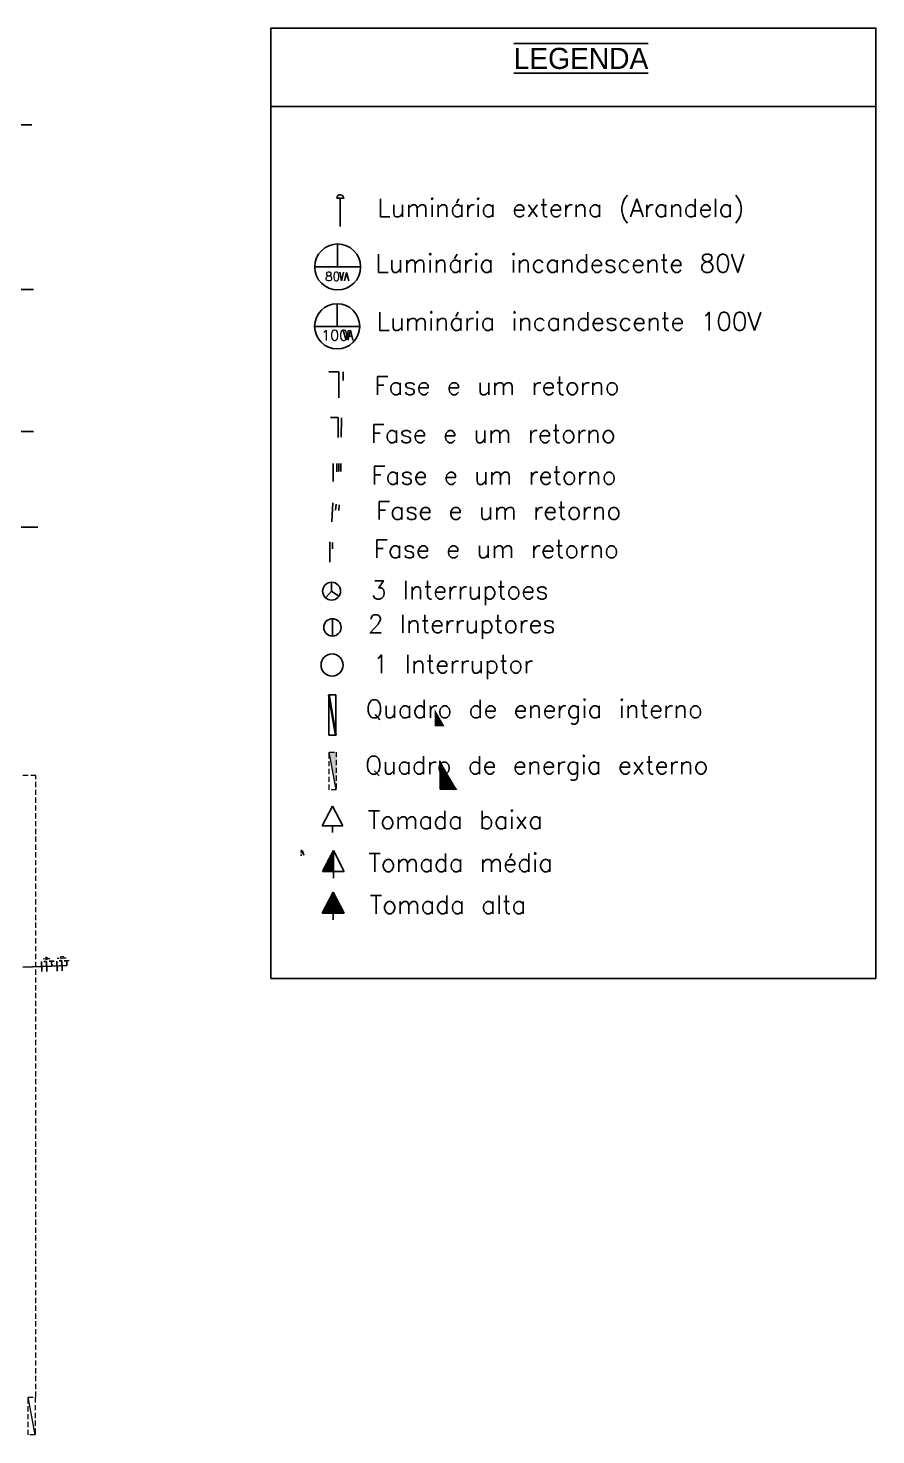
# Model space of a CAD drawing. Extents: x 15 to 36091, y -61 to 20359.
# Drawn here: x 24012 to 36091, y -61 to 19983 of the extents above; entities that cross this region are included whole.
import ezdxf
from ezdxf.enums import TextEntityAlignment as Align

# ---------------------------------------------------------------- set-up
doc = ezdxf.new("R2010")
doc.units = 0
doc.header["$LTSCALE"] = 297
doc.header["$MEASUREMENT"] = 0
doc.linetypes.add('DASHED2', pattern=[0.375, 0.25, -0.125])
doc.linetypes.add('HIDDEN', pattern=[0.375, 0.25, -0.125])
doc.layers.get('0').update_dxf_attribs({"linetype": 'CONTINUOUS'})
doc.layers.add('circuito1', color=211, linetype='DASHED2', lineweight=20)
doc.layers.add('circuito2', color=10, linetype='CONTINUOUS', lineweight=30)
for name, color, linetype in [('CIRCUITOS', 7, 'CONTINUOUS'), ('QUADROS', 1, 'CONTINUOUS'), ('tomadas1', 250, 'CONTINUOUS')]:
    doc.layers.add(name, color=color, linetype=linetype)
doc.styles.get("Standard").update_dxf_attribs({"font": 'txt.shx'})
doc.styles.add('TXT', font='txt')

# ---------------------------------------------------------------- blocks, each defined once
blk = doc.blocks.new('A$C657a848f')
for p, q in [((147, 368), (0, 368)), ((147, 0), (147, 368)), ((208, 368), (208, 243))]:
    blk.add_line(p, q)
blk = doc.blocks.new('A$C53cb271b')
at = {"layer": 'circuito1'}
for p, q in [((0, 537), (101, 537)), ((0, 0), (0, 537)), ((101, 537), (101, 0)), ((101, 0), (0, 0))]:
    blk.add_line(p, q, dxfattribs=at)
blk = doc.blocks.new('FASE_NEUTRO_TERRA')
for p, q in [((-0.15, -0.15), (-0.15, 0.15)), ((0, 0.15), (-0.08, 0.15)), ((0, -0.15), (0, 0.15)), ((0.15, 0.15), (0.075, 0.15)), ((0.15, 0), (0.15, 0.15)), ((0.15, 0.15), (0.225, 0.15))]:
    blk.add_line(p, q)
blk.add_attdef('FNT', text='', height=0.075).set_placement((0, 0.202), align=Align.CENTER)
blk = doc.blocks.new('A$Ce5f4a9b8')
for p, q in [((321, 321), (321, 642)), ((321, 321), (0, 321)), ((0, 321), (642, 321)), ((642, 321), (321, 321))]:
    blk.add_line(p, q)
at = {"linetype": 'ByBlock'}
for p, q in [((449, 122), (406, 266)), ((449, 122), (482, 266)), ((475, 122), (509, 266)), ((509, 266), (546, 122)), ((489, 181), (531, 182))]:
    blk.add_line(p, q, dxfattribs=at)
blk.add_circle((321, 321), 321)
blk.add_text('100', height=148.2).set_placement((95, 120))
blk = doc.blocks.new('A$Ca9da0aac')
for p, q in [((0, 108), (257, 108)), ((140, 57), (255, 57)), ((142, 24), (256, 24)), ((145, 0), (256, 0))]:
    blk.add_line(p, q)
blk = doc.blocks.new('A$C7d9de176')
for p, q in [((288, 740), (0, 740)), ((288, 0), (288, 740)), ((410, 740), (410, 19))]:
    blk.add_line(p, q)
blk = doc.blocks.new('A$C7866854b')
for p, q in [((48, 51), (48, 101)), ((48, 51), (451, 51)), ((48, 51), (48, 0)), ((48, 0), (48, 51))]:
    blk.add_line(p, q)
blk.add_arc((50, 50), 50.4, 87.7009, 267.7009)
blk = doc.blocks.new('A$C4cfb3c52')
for p, q in [((31, 150), (69, 105)), ((55, 166), (92, 125)), ((126, 0), (0, 134))]:
    blk.add_line(p, q)
blk = doc.blocks.new('A$Cb19ffdc2')
for p, q in [((327, 327), (327, 654)), ((327, 327), (0, 327)), ((0, 327), (654, 327))]:
    blk.add_line(p, q)
at = {"linetype": 'ByBlock'}
for p, q in [((357, 252), (383, 127)), ((383, 127), (412, 252)), ((423, 127), (454, 247)), ((454, 247), (485, 129)), ((438, 187), (469, 188))]:
    blk.add_line(p, q, dxfattribs=at)
blk.add_circle((327, 327), 327)
at = {"insert": (148, 252), "char_height": 124.6, "attachment_point": 1}
blk.add_mtext_dynamic_manual_height_columns('80', width=157.25, gutter_width=623, heights=[0], dxfattribs=at)
blk = doc.blocks.new('A$Cf313478f')
for p, q in [((0, 0), (179, 103)), ((186, 77), (128, 45))]:
    blk.add_line(p, q)
blk = doc.blocks.new('A$C8bd6be3f')
for p, q in [((146, 146), (146, 291)), ((146, 146), (57, 47)), ((146, 146), (146, 146)), ((146, 146), (146, 146)), ((146, 146), (146, 146)), ((146, 146), (146, 146)), ((146, 146), (146, 146)), ((146, 146), (146, 146)), ((146, 146), (146, 146)), ((146, 146), (146, 146)), ((146, 146), (146, 146)), ((146, 146), (146, 146)), ((146, 146), (146, 146)), ((146, 146), (146, 146)), ((146, 146), (146, 146)), ((146, 146), (146, 146)), ((146, 146), (146, 146)), ((146, 146), (146, 146)), ((146, 146), (146, 146)), ((146, 146), (146, 146)), ((146, 146), (146, 146)), ((146, 146), (146, 146)), ((146, 146), (261, 65)), ((291, 146), (291, 146)), ((291, 146), (291, 146))]:
    blk.add_line(p, q)
blk.add_circle((146, 146), 146)
blk = doc.blocks.new('A$C8605a424')
blk.add_line((124, 249), (124, 0))
blk.add_circle((124, 124), 124)
blk = doc.blocks.new('tomada1')
at = {"layer": 'tomadas1', "color": 0, "linetype": 'ByBlock'}
for p, q in [((22645.9, 839.1), (22700.9, 944.8)), ((22755.9, 839.1), (22700.9, 944.8)), ((22700.9, 944.8), (22700.9, 839.1)), ((22700.9, 839.1), (22645.9, 839.1)), ((22700.9, 805.3), (22700.9, 839.1)), ((22700.9, 839.1), (22755.9, 839.1))]:
    blk.add_line(p, q, dxfattribs=at)
at = {"layer": 'tomadas1', "linetype": 'ByBlock'}
for p, q in [((22700.9, 923.6), (22672, 889.3)), ((22677.8, 900.6), (22700.9, 927.3)), ((22700.9, 933.4), (22684.7, 913.8)), ((22684.7, 913.8), (22690, 923.9)), ((22690, 923.9), (22700.9, 936.9)), ((22700.9, 939.5), (22696.1, 935.6)), ((22700.9, 936.9), (22700.9, 939.5)), ((22700.9, 927.3), (22700.9, 933.4)), ((22700.9, 916.7), (22700.9, 923.6)), ((22648.9, 839.1), (22700.9, 891.9)), ((22700.9, 897.5), (22651, 849)), ((22651, 849), (22655.2, 857)), ((22700.9, 886.9), (22652.5, 839.1)), ((22655.2, 857), (22700.9, 904.7)), ((22657.1, 839.1), (22700.9, 881.2)), ((22700.9, 910.5), (22661.6, 869.3)), ((22661.6, 869.3), (22666.6, 879)), ((22700.9, 876.1), (22662.5, 839.1)), ((22666, 839.1), (22700.9, 870.4)), ((22666.6, 879), (22700.9, 916.7)), ((22700.9, 865.7), (22671.9, 839.1)), ((22672, 889.3), (22677.8, 900.6)), ((22676.7, 839.1), (22700.9, 860.6)), ((22700.9, 855.6), (22682.9, 839.1)), ((22700.9, 904.7), (22700.9, 910.5)), ((22700.9, 891.9), (22700.9, 897.5)), ((22700.9, 881.2), (22700.9, 886.9)), ((22700.9, 870.4), (22700.9, 876.1)), ((22700.9, 860.6), (22700.9, 865.7)), ((22700.9, 847.2), (22700.9, 855.6)), ((22652.5, 839.1), (22648.9, 839.1)), ((22662.5, 839.1), (22657.1, 839.1)), ((22671.9, 839.1), (22666, 839.1)), ((22682.9, 839.1), (22676.7, 839.1)), ((22691, 839.1), (22700.9, 847.2))]:
    blk.add_line(p, q, dxfattribs=at)
blk = doc.blocks.new('tomada')
at = {"layer": 'tomadas1', "color": 0, "linetype": 'ByBlock'}
for p, q in [((22843.5, 813.9), (22889.6, 902.4)), ((22935.7, 813.9), (22889.6, 902.4)), ((22889.6, 813.9), (22843.5, 813.9)), ((22889.6, 785.5), (22889.6, 813.9)), ((22889.6, 813.9), (22935.7, 813.9))]:
    blk.add_line(p, q, dxfattribs=at)
blk = doc.blocks.new('tomada2')
at = {"layer": 'tomadas1', "linetype": 'ByBlock'}
for p, q in [((29391, 9636), (29327, 9710)), ((29327, 9700), (29406, 9606)), ((29421, 9577), (29327, 9680)), ((29327, 9663), (29438, 9546)), ((29453, 9516), (29327, 9646)), ((29327, 9646), (29327, 9626)), ((29327, 9626), (29466, 9492)), ((29371, 9674), (29391, 9636)), ((29468, 9461), (29327, 9610)), ((29327, 9610), (29327, 9596)), ((29327, 9596), (29451, 9461)), ((29431, 9461), (29327, 9580)), ((29327, 9580), (29327, 9566)), ((29327, 9566), (29416, 9461)), ((29394, 9461), (29327, 9549)), ((29327, 9549), (29327, 9536)), ((29327, 9536), (29374, 9461)), ((29361, 9461), (29327, 9508)), ((29327, 9508), (29327, 9484)), ((29327, 9484), (29348, 9461)), ((29374, 9461), (29361, 9461)), ((29416, 9461), (29394, 9461)), ((29406, 9606), (29421, 9577)), ((29451, 9461), (29431, 9461)), ((29438, 9546), (29453, 9516)), ((29466, 9492), (29482, 9461)), ((29482, 9461), (29468, 9461))]:
    blk.add_line(p, q, dxfattribs=at)
at = {"layer": 'tomadas1', "linetype": 'ByBlock', "xscale": 2.823590415479828, "yscale": 2.823590415479828, "zscale": 2.823590415479828}
blk.add_blockref('tomada1', (-34771, 7092), dxfattribs=at)

msp = doc.modelspace()

# ---------------------------------------------------------------- hatches: boundary and pattern name
at = {"linetype": 'ByBlock', "true_color": 0x000000}
h = msp.add_hatch(color=18, dxfattribs=at)
h.dxf.hatch_style = 1
h.paths.add_polyline_path([(29806, 10276), (29804, 10036), (29945, 10036)])
h = msp.add_hatch(color=18, dxfattribs=at)
h.dxf.hatch_style = 1
h.paths.add_polyline_path([(29806, 10276), (29804, 10036), (29945, 10036)])
h = msp.add_hatch(color=18, dxfattribs=at)
h.dxf.hatch_style = 1
h.paths.add_polyline_path([(29806, 10276), (29804, 10036), (29945, 10036)])
at = {"linetype": 'ByBlock', "true_color": 0xffffff}
h = msp.add_hatch(color=7, dxfattribs=at)
h.dxf.hatch_style = 1
h.paths.add_polyline_path([(29806, 10276), (29804, 10036), (29945, 10036)])
at = {"linetype": 'ByBlock'}
h = msp.add_hatch(dxfattribs=at)
h.set_pattern_fill('ANSI32', color=256)
h.paths.add_polyline_path([(29877, 9541), (29877, 9136), (30115, 9136)])
at = {"layer": 'circuito1', "linetype": 'ByBlock', "true_color": 0xffffff, "transparency": 33554585}
h = msp.add_hatch(color=7, dxfattribs=at)
h.dxf.hatch_style = 1
h.paths.add_polyline_path([(28402, 9668), (28301, 9668), (28402, 9131)])

# ---------------------------------------------------------------- linework, layer by layer
at = {"linetype": 'ByBlock'}
for p, q in [((27469, 18867), (27469, 6441)), ((36091, 6441), (36091, 18867)), ((24348, 6617), (23936, 6603)), ((24565, 6625), (24348, 6617)), ((27469, 6441), (36091, 6441))]:
    msp.add_line(p, q, dxfattribs=at)
msp.add_lwpolyline([(27469, 19983), (36091, 19983), (36091, 18867), (27469, 18867)], close=True, dxfattribs=at)
msp.add_circle((28343, 10908), 158)
at = {"layer": 'circuito1', "linetype": 'ByBlock'}
for p, q in [((28402, 9131), (28301, 9668)), ((24111, -61), (24012, 475))]:
    msp.add_line(p, q, dxfattribs=at)
at = {"layer": 'circuito1', "linetype": 'HIDDEN'}
for p, q in [((24123, 9334), (14512, 9409)), ((24123, 481), (24123, 9334))]:
    msp.add_line(p, q, dxfattribs=at)
at = {"layer": 'circuito2', "linetype": 'ByBlock'}
msp.add_line((28395, 9908), (28294, 10482), dxfattribs=at)
at = {"layer": 'QUADROS'}
msp.add_lwpolyline([(28294, 9908), (28395, 9908), (28395, 10482), (28294, 10482)], close=True, dxfattribs=at)
at = {"layer": 'tomadas1', "linetype": 'ByBlock'}
for p, q in [((27902, 8272), (27915, 8261)), ((27933, 8228), (27902, 8264)), ((27902, 8264), (27902, 8254)), ((27902, 8254), (27947, 8200)), ((27902, 8237), (27902, 8227)), ((27915, 8261), (27933, 8228)), ((27902, 8207), (27902, 8190))]:
    msp.add_line(p, q, dxfattribs=at)

# ---------------------------------------------------------------- block references
at = {"rotation": 90}
for p in [(24066, 18458), (24090, 16110), (24090, 14089), (24149, 12725)]:
    msp.add_blockref('A$C657a848f', p, dxfattribs=at)
at = {"linetype": 'ByBlock'}
for name, p, rotation in [('A$C7866854b', (28409, 17609), 270), ('A$Ca9da0aac', (28465, 13523), 90)]:
    msp.add_blockref(name, p, dxfattribs=dict(at, rotation=rotation))
for name, p in [('A$Cb19ffdc2', (28095, 16254)), ('A$Ce5f4a9b8', (28094, 15413)), ('A$C657a848f', (28294, 14717))]:
    msp.add_blockref(name, p)
at = {"xscale": 0.3822952688176521, "yscale": 0.3822952688176521, "zscale": 0.3822952688176521, "rotation": 359.598972717747}
msp.add_blockref('A$C7d9de176', (28317, 14151), dxfattribs=at)
at = {"linetype": 'ByBlock'}
for name, p, xscale, yscale, zscale, rotation in [('A$C4cfb3c52', (28211, 13083), 1.46594039652339, 1.46594039652339, 1.46594039652339, 313.1496473731141), ('A$Cf313478f', (28312, 12376), 1.395230913720733, 1.395230913720733, 1.395230913720733, 59.98498683005373)]:
    msp.add_blockref(name, p, dxfattribs=dict(at, xscale=xscale, yscale=yscale, zscale=zscale, rotation=rotation))
at = {"xscale": 0.8756438529217186, "yscale": 0.8756438529217186, "zscale": 0.8756438529217186}
msp.add_blockref('A$C8bd6be3f', (28208, 11833), dxfattribs=at)
at = {"linetype": 'ByBlock'}
for name, p in [('A$C8605a424', (28224, 11320)), ('A$C53cb271b', (28301, 9131)), ('A$C53cb271b', (24010, -61))]:
    msp.add_blockref(name, p, dxfattribs=at)
at = {"layer": 'CIRCUITOS', "xscale": 474.5572291958879, "yscale": 474.5572291958879, "zscale": 474.5572291958879, "rotation": 1.990290654082346}
for p, values in [((24277, 6615), {'FNT': '-9-'}), ((24494, 6622), {'FNT': '-17-'})]:
    msp.add_blockref('FASE_NEUTRO_TERRA', p, dxfattribs=at).add_auto_attribs(values)
at = {"layer": 'tomadas1', "linetype": 'ByBlock'}
for name, p, xscale, yscale, zscale in [('tomada', (-44884, 6011), 3.199465411153286, 3.199465411153286, 3.199465411153286), ('tomada1', (-35737, 5598), 2.823590415479828, 2.823590415479828, 2.823590415479828)]:
    msp.add_blockref(name, p, dxfattribs=dict(at, xscale=xscale, yscale=yscale, zscale=zscale))
msp.add_blockref('tomada2', (-969, -2089), dxfattribs=at)

# ---------------------------------------------------------------- texts
at = {"linetype": 'ByBlock', "insert": (28381, 19702), "char_height": 300.17, "attachment_point": 1, "style": 'TXT'}
msp.add_mtext_dynamic_manual_height_columns('\\A1;\\pxqc;{\\fUbuntu Mono|b0|i0|c0|p49;\\L\\OLEGENDA}', width=7017.02, gutter_width=1296, heights=[1272], dxfattribs=at)
at = {"linetype": 'ByBlock', "char_height": 259.17, "attachment_point": 1}
for s, width, insert in [('Luminária externa (Arandela)', 7039.35, (28990, 17552)), ('Luminária incandescente 80V', 6667.36, (28962, 16762)), ('Luminária incandescente 100V', 6667.36, (28979, 15934)), ('Fase e um retorno', 6667.36, (28946, 15017)), ('Fase e um retorno', 6667.36, (28893, 14334)), ('Fase e um retorno', 6667.36, (28904, 13742)), ('Fase e um retorno', 6667.36, (28971, 13240)), ('Fase e um retorno', 6667.36, (28938, 12693)), ('3 Interruptoes', 6667.36, (28896, 12108)), ('2 Interruptores', 6667.36, (28854, 11625)), ('1 Interruptor', 6667.36, (28926, 11052)), ('Quadro de energia interno', 6667.36, (28823, 10413)), ('Quadro de energia externo', 6667.36, (28813, 9612)), ('Tomada baixa', 6667.36, (28852, 8832)), ('Tomada média', 6667.36, (28861, 8223)), ('Tomada alta', 6667.36, (28880, 7623))]:
    msp.add_mtext_dynamic_manual_height_columns(s, width=width, gutter_width=1296, heights=[0], dxfattribs=dict(at, insert=insert))

doc.saveas('drawing.dxf')
